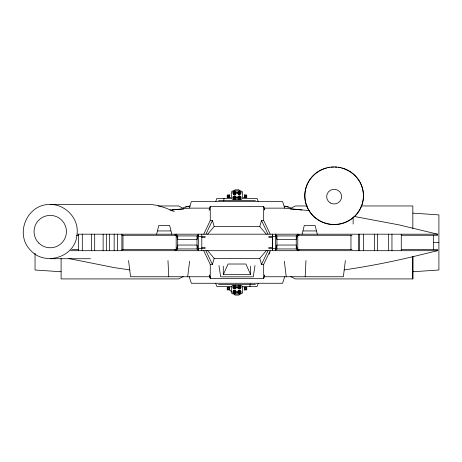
<?xml version="1.0" encoding="UTF-8"?>
<svg xmlns="http://www.w3.org/2000/svg" width="462" height="462" viewBox="0 0 462 462"><rect width="100%" height="100%" fill="white"/><g stroke="black" fill="none" stroke-linecap="round" stroke-linejoin="round"><path stroke-width="0.69" d="M290.748 276.588L295.38 278.921L412.843 278.921L412.843 256.693L437.624 250.693L437.624 249.607L401.42 249.607M305.18 276.75L305.971 260.551M187.682 276.75L189.622 261.255M345.385 260.551L343.364 276.75L265.049 276.75M76.917 235.1C75.398 256.658 45.617 266.574 31.052 250.779C14.074 234.609 26.808 203.875 50.242 204.447L151.028 204.447L157.005 205.371L165.881 208.085L174.278 211.584M77.102 233.697C78.927 218.503 65.408 204.273 50.242 204.447M223.7 200.97L224.047 198.365M249.896 286.521L250.242 283.916M254.995 265.535L253.257 276.825L220.686 276.825L218.948 265.535M156.635 234.194L158.807 225.508L169.664 225.508L171.835 234.194M302.108 234.194L304.279 225.508L315.136 225.508L317.307 234.194M209.055 210.193L210.262 206.497L263.675 206.497L264.732 209.511M264.732 275.381L263.675 278.39L210.262 278.39L209.211 275.381M269.433 254.123L270.189 250.693L263.675 264.408L263.675 278.39L264.541 274.902M209.402 209.991L210.262 206.497L210.262 220.478L203.748 234.194M176.178 250.693L176.178 234.194L177.697 235.932L177.697 248.96L176.178 250.693L177.697 245.051L197.02 245.051L198.539 250.693L197.02 248.96L197.02 235.932L198.539 234.194L198.539 250.693M275.404 250.693L275.404 234.194L276.923 235.932L276.923 248.96L275.404 250.693L276.923 245.051L296.246 245.051L297.765 250.693L296.246 248.96L296.246 235.932L297.765 234.194L297.765 250.693M198.539 234.194L197.02 239.403L177.697 239.403L176.178 234.194M297.765 234.194L296.246 239.403L276.923 239.403L275.404 234.194M171.991 209.939L189.201 208.137L191.372 201.623L282.571 201.623L284.736 208.137L301.952 209.939M284.736 276.75L282.571 283.264L191.372 283.264L189.201 276.75M207.657 250.693L214.172 258.368L212.433 264.408L210.262 264.408L203.748 250.693M266.285 234.194L259.771 226.519L261.509 220.478L263.675 220.478L270.189 234.194M215.69 201.623L216.897 198.365L230.711 198.365M258.252 283.264L257.045 286.521L242.614 286.521M223.29 274.653L228.066 264.016L245.871 264.016L250.652 274.653L223.29 274.653L223.29 266.222M205.919 234.194L212.433 220.478L210.262 220.478M263.675 264.408L261.509 264.408L268.018 250.693M234.367 191.84C235.354 191.256 235.314 194.583 234.147 193.821L233.934 192.273L234.436 191.655L235.233 192.273L235.233 193.387C233.379 196.425 234.448 188.121 234.378 193.838M234.367 196.616C235.354 196.032 235.314 199.359 234.147 198.596L233.934 197.049L234.436 196.431L235.233 197.049L235.233 198.163C233.27 201.207 234.482 192.873 234.378 198.614M239.143 191.84C240.136 191.256 240.067 194.571 238.923 193.821L238.71 192.273L239.212 191.655L240.009 192.273L240.009 193.387C238.155 196.425 239.224 188.121 239.154 193.838M239.564 193.838L239.576 191.84M239.143 196.616C240.136 196.032 240.067 199.347 238.923 198.596L238.71 197.049L239.212 196.431L240.009 197.049L240.009 198.163C238.051 201.207 239.258 192.873 239.154 198.614M239.564 198.614L239.576 196.616M234.367 286.29L234.8 286.29L234.8 288.271L234.367 288.271L234.147 286.29L233.934 287.838L234.298 288.398L235.019 288.271L235.233 286.723C234.517 284.863 233.119 287.722 234.367 288.271M234.367 291.066C235.36 290.483 235.297 293.797 234.147 293.052L233.836 292.492A0.866 0.866 0 0 1 233.836 291.626L233.974 291.447A0.866 0.866 0 0 1 235.193 291.447L235.331 291.626A0.866 0.866 0 0 1 235.331 292.492L235.193 292.665A0.866 0.866 0 0 1 233.974 292.665L233.934 291.499L234.581 290.864L235.233 291.499L235.233 292.613C233.379 295.651 234.448 287.347 234.378 293.07M239.143 286.29L239.576 286.29L239.576 288.271L239.143 288.271L238.923 286.29L238.71 287.838L239.073 288.398L239.795 288.271L240.009 286.723C239.293 284.863 237.895 287.722 239.143 288.271M239.154 293.07C238.155 287.647 241.251 293.861 238.923 293.052L238.611 292.492A0.866 0.866 0 0 1 238.611 291.626L238.75 291.447A0.866 0.866 0 0 1 239.969 291.447L240.107 291.626A0.866 0.866 0 0 1 240.107 292.492L239.969 292.665A0.866 0.866 0 0 1 239.582 292.891M239.564 293.07L240.009 292.613L239.645 290.939L238.952 291.031L238.71 292.613A0.866 0.866 0 0 0 239.137 292.891M234.147 190.875L235.025 189.79L238.918 189.79L239.795 190.875M239.795 294.011L238.918 295.097L235.025 295.097L234.147 294.011M207.657 234.194L214.172 226.519L259.771 226.519M214.172 258.368L259.771 258.368L266.285 250.693M183.195 276.588L178.563 278.921L61.099 278.921L61.099 258.31M412.843 256.693C390.124 262.133 367.14 266.568 344.023 269.935M169.912 210.106L183.772 208.997L183.772 208.587L178.563 205.965L158.131 205.965M412.843 271.754L438.9 269.999L438.9 214.888L412.843 213.132M234.8 191.84L234.8 193.821M229.805 194.999L227.2 194.999L227.2 197.609L230.688 197.609M244.138 194.999L246.743 194.999L246.743 197.609L243.255 197.609M234.8 196.616L234.8 198.596M243.231 198.365L257.045 198.365L258.252 201.623M218.52 200.537L255.422 200.537M307.38 205.965L295.38 205.965L290.165 208.587L290.165 208.997L309.58 210.551M361.024 205.965L412.843 205.965L412.843 228.621M189.201 208.137L208.893 208.137M265.049 208.137L284.736 208.137M352.506 217.908L353.135 217.908L353.135 224.012M157.721 230.936L170.749 230.936M303.193 230.936L316.222 230.936M76.802 234.194L437.624 234.194L437.624 235.279L401.42 235.279M76.553 235.279L78.575 235.279M121.893 235.279L176.178 235.279M297.765 235.279L352.044 235.279M177.697 235.932L197.02 235.932M276.923 235.932L296.246 235.932M198.539 236.365L205.053 236.365L205.053 237.451L201.796 237.451M275.404 236.365L268.89 236.365L268.89 237.451L272.58 237.451L272.58 247.436L268.89 247.436L268.89 248.521L275.404 248.521M433.264 242.446L438.9 242.446M201.796 247.436L205.053 247.436L205.053 248.521L198.539 248.521M177.697 248.96L197.02 248.96M276.923 248.96L296.246 248.96M71.853 249.607L78.655 249.607M121.893 249.607L176.178 249.607M297.765 249.607L352.044 249.607M70.484 250.693L437.624 250.693M50.242 258.726L90.46 258.726M210.291 276.75L130.579 276.75L128.552 260.551M218.52 284.349L255.422 284.349M234.8 286.29L234.8 288.271M239.576 286.29L239.576 288.271M231.329 286.521L216.897 286.521L215.69 283.264M229.989 287.283L227.2 287.283L227.2 289.888L229.805 289.888M243.948 287.283L246.743 287.283L246.743 289.888L244.138 289.888M234.8 291.066L234.8 293.052M239.143 291.066C237.451 293.936 241.268 293.936 239.576 291.066M61.099 271.754L35.043 269.999L35.043 253.211M353.932 216.418L398.885 224.855L437.624 234.194M129.92 269.935L114.351 267.631L68.774 258.529M231.323 291.516L229.591 289.888L229.591 287.283M261.509 220.478L268.018 234.194M205.919 250.693L212.433 264.408M259.771 258.368L261.509 264.408M214.172 226.519L212.433 220.478M264.541 209.991L263.675 206.497L263.675 220.478M209.402 274.902L210.262 278.39L210.262 264.408M284.321 261.255L286.261 276.75M167.972 260.551L168.763 276.75M433.333 235.279L433.333 249.607M412.843 256.266L412.843 278.921M401.276 234.194L401.276 250.693M391.955 234.194L391.955 250.693M388.669 234.194L388.669 250.693M377.668 234.194L377.668 250.693M374.595 234.194L374.595 250.693M363.536 234.194L363.536 250.693M359.627 234.194L359.627 250.693M358.599 234.194L358.599 250.693M350.958 235.279L350.958 249.607M298.85 234.194L298.85 235.279M298.85 249.607L298.85 250.693M272.58 234.194L272.58 236.365M272.58 248.521L272.58 250.693M272.361 234.194L272.361 250.693M250.652 266.222L250.652 274.653M244.352 194.999L244.352 197.609M244.352 287.283L244.352 289.888M229.591 194.999L229.591 197.609M201.796 234.194L201.796 250.693M175.092 234.194L175.092 235.279M175.092 249.607L175.092 250.693M122.979 235.279L122.979 249.607M121.893 234.194L121.893 250.693M117.504 234.194L117.504 250.693M114.16 234.194L114.16 250.693M109.511 234.194L109.511 250.693M106.324 234.194L106.324 250.693M103.13 234.194L103.13 250.693M94.693 234.194L94.693 250.693M91.591 234.194L91.591 250.693M82.305 234.194L82.305 250.693M78.575 234.194L78.575 250.693M239.582 193.665A0.866 0.866 0 0 0 239.969 193.439L240.107 193.26A0.866 0.866 0 0 0 240.107 192.4L239.969 192.221A0.866 0.866 0 0 0 239.582 191.996M239.137 193.665A0.866 0.866 0 0 1 238.75 193.439L238.611 193.26A0.866 0.866 0 0 1 238.611 192.4L238.75 192.221A0.866 0.866 0 0 1 239.137 191.996M239.137 196.772A0.866 0.866 0 0 0 238.75 196.997L238.611 197.176A0.866 0.866 0 0 0 238.611 198.036L238.75 198.215A0.866 0.866 0 0 0 239.969 198.215L240.107 198.036A0.866 0.866 0 0 0 240.107 197.176L239.969 196.997A0.866 0.866 0 0 0 239.582 196.772M235.014 193.578A0.866 0.866 0 0 0 235.193 193.439L235.331 193.26A0.866 0.866 0 0 0 235.331 192.4L235.193 192.221A0.866 0.866 0 0 0 235.014 192.082M234.361 193.665A0.866 0.866 0 0 1 233.974 193.439L233.836 193.26A0.866 0.866 0 0 1 233.836 192.4L233.974 192.221A0.866 0.866 0 0 1 234.361 191.996M235.014 198.354A0.866 0.866 0 0 0 235.193 198.215L235.331 198.036A0.866 0.866 0 0 0 235.331 197.176L235.193 196.997A0.866 0.866 0 0 0 235.014 196.858M234.806 198.441A0.866 0.866 0 0 1 233.974 198.215L233.836 198.036A0.866 0.866 0 0 1 233.836 197.176L233.974 196.997A0.866 0.866 0 0 1 234.361 196.772M234.361 286.446A0.866 0.866 0 0 0 233.974 286.671L233.836 286.85A0.866 0.866 0 0 0 233.836 287.711L233.974 287.89A0.866 0.866 0 0 0 235.193 287.89L235.331 287.711A0.866 0.866 0 0 0 235.331 286.85L235.193 286.671A0.866 0.866 0 0 0 235.014 286.532M239.137 286.446A0.866 0.866 0 0 0 238.75 286.671L238.611 286.85A0.866 0.866 0 0 0 238.611 287.711L238.75 287.89A0.866 0.866 0 0 0 239.969 287.89L240.107 287.711A0.866 0.866 0 0 0 240.107 286.85L239.969 286.671A0.866 0.866 0 0 0 239.582 286.446M359.858 182.086A29.314 28.765 0 0 1 348.591 220.9A29.314 28.765 0 0 1 308.864 210.453A29.314 28.765 0 0 1 318.884 171.31M319.479 170.963A29.314 28.765 0 0 1 326.547 168.093M327.899 167.77A29.314 28.765 0 0 1 329.96 167.406M331.352 167.244A29.314 28.765 0 0 1 333.443 167.117M334.829 167.117A29.314 28.765 0 0 1 336.919 167.244M338.311 167.406A29.314 28.765 0 0 1 340.373 167.77M341.724 168.093A29.314 28.765 0 0 1 348.186 170.634M348.793 170.963A29.314 28.765 0 0 1 359.523 181.491M183.195 208.42A17.533 2.212 -3.4 0 1 189.801 206.087M185.487 207.195A16.701 2.108 -3.4 0 1 190.315 206.139M284.142 206.087A17.533 2.212 3.4 0 1 290.748 208.42M284.944 206.364A16.701 2.108 3.4 0 1 288.455 207.195M233.062 190.875L231.323 191.961L231.323 198.475L233.062 199.561L240.881 199.561L242.614 198.475L242.614 191.961L240.881 190.875L233.062 190.875M233.062 285.325L231.323 286.411L231.323 292.925L233.062 294.011L240.881 294.011L242.614 292.925L242.614 286.411L240.881 285.325L233.062 285.325M227.737 197.072A1.086 1.086 0 0 0 229.55 196.587A1.086 1.086 0 0 0 228.222 195.253A1.086 1.086 0 0 0 227.737 197.072M238.49 194.335A1.738 1.738 0 0 0 241.095 192.827A1.738 1.738 0 0 0 238.49 191.326A1.738 1.738 0 0 0 238.49 194.335M228.182 196.864A0.647 0.647 0 0 0 229.152 196.304A0.647 0.647 0 0 0 228.182 195.744A0.647 0.647 0 0 0 228.182 196.864M245.114 196.864A0.647 0.647 0 0 0 246.084 196.304A0.647 0.647 0 0 0 245.114 195.744A0.647 0.647 0 0 0 245.114 196.864M244.895 197.245A1.086 1.086 0 0 0 246.523 196.304A1.086 1.086 0 0 0 244.895 195.362A1.086 1.086 0 0 0 244.895 197.245M233.876 194.052A1.409 1.409 0 0 0 235.995 192.827A1.409 1.409 0 0 0 233.876 191.609A1.409 1.409 0 0 0 233.876 194.052M238.762 193.861A1.19 1.19 0 0 0 240.552 192.827A1.19 1.19 0 0 0 238.762 191.799A1.19 1.19 0 0 0 238.762 193.861M238.652 194.052A1.409 1.409 0 0 0 240.771 192.827A1.409 1.409 0 0 0 238.652 191.609A1.409 1.409 0 0 0 238.652 194.052M238.652 198.827A1.409 1.409 0 0 0 240.771 197.609A1.409 1.409 0 0 0 238.652 196.385A1.409 1.409 0 0 0 238.652 198.827M233.714 194.335A1.738 1.738 0 0 0 236.319 192.827A1.738 1.738 0 0 0 233.714 191.326A1.738 1.738 0 0 0 233.714 194.335M238.132 198.833A1.738 1.738 0 0 0 241.037 198.054A1.738 1.738 0 0 0 238.912 195.928A1.738 1.738 0 0 0 238.132 198.833M233.356 198.833A1.738 1.738 0 0 0 236.261 198.054A1.738 1.738 0 0 0 234.136 195.928A1.738 1.738 0 0 0 233.356 198.833M238.519 198.452A1.19 1.19 0 0 0 240.511 197.915A1.19 1.19 0 0 0 239.05 196.454A1.19 1.19 0 0 0 238.519 198.452M233.986 193.861A1.19 1.19 0 0 0 235.776 192.827A1.19 1.19 0 0 0 233.986 191.799A1.19 1.19 0 0 0 233.986 193.861M233.876 198.827A1.409 1.409 0 0 0 235.995 197.609A1.409 1.409 0 0 0 233.876 196.385A1.409 1.409 0 0 0 233.876 198.827M233.986 198.637A1.19 1.19 0 0 0 235.776 197.609A1.19 1.19 0 0 0 233.986 196.575A1.19 1.19 0 0 0 233.986 198.637M244.669 289.351A1.086 1.086 0 0 0 246.489 288.865A1.086 1.086 0 0 0 245.16 287.537A1.086 1.086 0 0 0 244.669 289.351M233.356 293.283A1.738 1.738 0 0 0 236.261 292.51A1.738 1.738 0 0 0 234.136 290.379A1.738 1.738 0 0 0 233.356 293.283M244.981 289.039A0.647 0.647 0 0 0 246.067 288.75A0.647 0.647 0 0 0 245.27 287.959A0.647 0.647 0 0 0 244.981 289.039M228.043 289.039A0.647 0.647 0 0 0 229.129 288.75A0.647 0.647 0 0 0 228.338 287.959A0.647 0.647 0 0 0 228.043 289.039M227.737 289.351A1.086 1.086 0 0 0 229.55 288.865A1.086 1.086 0 0 0 228.222 287.537A1.086 1.086 0 0 0 227.737 289.351M238.363 293.058A1.409 1.409 0 0 0 240.725 292.423A1.409 1.409 0 0 0 238.993 290.696A1.409 1.409 0 0 0 238.363 293.058M233.737 292.902A1.19 1.19 0 0 0 235.736 292.365A1.19 1.19 0 0 0 234.274 290.904A1.19 1.19 0 0 0 233.737 292.902M233.587 293.058A1.409 1.409 0 0 0 235.943 292.423A1.409 1.409 0 0 0 234.217 290.696A1.409 1.409 0 0 0 233.587 293.058M233.587 288.276A1.409 1.409 0 0 0 235.943 287.647A1.409 1.409 0 0 0 234.217 285.92A1.409 1.409 0 0 0 233.587 288.276M238.132 293.283A1.738 1.738 0 0 0 241.037 292.51A1.738 1.738 0 0 0 238.912 290.379A1.738 1.738 0 0 0 238.132 293.283M233.356 288.507A1.738 1.738 0 0 0 236.261 287.728A1.738 1.738 0 0 0 234.136 285.603A1.738 1.738 0 0 0 233.356 288.507M238.132 288.507A1.738 1.738 0 0 0 241.037 287.728A1.738 1.738 0 0 0 238.912 285.603A1.738 1.738 0 0 0 238.132 288.507M233.737 288.126A1.19 1.19 0 0 0 235.736 287.589A1.19 1.19 0 0 0 234.274 286.128A1.19 1.19 0 0 0 233.737 288.126M238.519 292.902A1.19 1.19 0 0 0 240.511 292.365A1.19 1.19 0 0 0 239.05 290.904A1.19 1.19 0 0 0 238.519 292.902M238.363 288.276A1.409 1.409 0 0 0 240.725 287.647A1.409 1.409 0 0 0 238.993 285.92A1.409 1.409 0 0 0 238.363 288.276M238.519 288.126A1.19 1.19 0 0 0 240.511 287.589A1.19 1.19 0 0 0 239.05 286.128A1.19 1.19 0 0 0 238.519 288.126M319.479 220.576A29.314 28.765 0 0 0 363.45 195.669A29.314 28.765 0 0 0 319.479 170.755A29.314 28.765 0 0 0 319.479 220.576M330.394 202.985A7.479 7.34 0 0 0 341.614 196.627A7.479 7.34 0 0 0 330.394 190.269A7.479 7.34 0 0 0 330.394 202.985M38.791 243.035A16.193 16.193 0 0 0 65.881 235.776A16.193 16.193 0 0 0 46.05 215.95A16.193 16.193 0 0 0 38.791 243.035"/></g></svg>
